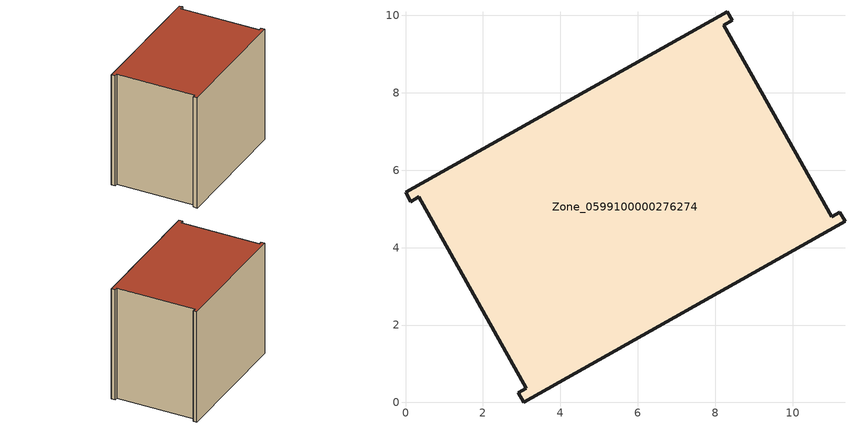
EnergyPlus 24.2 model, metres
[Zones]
Zone_0599100000276274
 floor ground (C_G): 11.22,4.92 11.36,4.68 3.05,0 2.91,0.25 3.12,0.37 0.34,5.31 0.14,5.19 0,5.43 8.31,10.1 8.44,9.87 8.23,9.75 11.01,4.8 z0
 wall outside (C_F): 11.36,4.68 11.22,4.92 11.01,4.8 8.23,9.75 8.44,9.87 8.31,10.1 0,5.43 0.14,5.19 0.34,5.31 3.12,0.37 2.91,0.25 3.05,0 11.36,4.68 z0:8.32
 roof outside (C_R): 8.23,9.75 8.44,9.87 8.31,10.1 0,5.43 0.14,5.19 0.34,5.31 3.12,0.37 2.91,0.25 3.05,0 11.36,4.68 11.22,4.92 11.01,4.8 z8.32
[BUILDING]
Pand.0599100000276274: North Axis=0; Terrain=City; Loads Convergence Tolerance Value=0.04; Temperature Convergence Tolerance Value=0.4; Solar Distribution=FullExterior; Maximum Number of Warmup Days=25; Minimum Number of Warmup Days=1
[Site:Location]
Rotterdam.The.Hague.AP_ZH_NLD Design_Conditions: Latitude=51.96; Longitude=4.45; Time Zone=1; Elevation=-4.5
[SITE:GROUNDTEMPERATURE:BUILDINGSURFACE]
18, 18, 18, 18, 18, 18, 18, 18, 18, 18, 18, 18
[MATERIAL] Thermal Absorptance=0.9; Solar Absorptance=0.7; Visible Absorptance=0.7
Name | Roughness | Thickness | Conductivity | Density | Specific Heat
G.TI.1965-1974 | MediumSmooth | 0.15 | 0.882353 | 540 | 1210
F.TI.1965-1974 | Rough | 0.3 | 0.697674 | 1920 | 840
R.TI.1965-1974 | MediumRough | 0.2 | 0.232558 | 1500 | 1000
[CONSTRUCTION]
C_G: G.TI.1965-1974
C_F: F.TI.1965-1974
C_R: R.TI.1965-1974
[ZONE]
Zone_0599100000276274: Type=1; Multiplier=1; Ceiling Height=Autocalculate; Volume=Autocalculate; Floor Area=autocalculate; Part of Total Floor Area=Yes
[ZONEINFILTRATION:DESIGNFLOWRATE]
Infil_Zone_0599100000276274: Zone or ZoneList or Space or SpaceList=Zone_0599100000276274; Schedule=AlwaysOn; Design Flow Rate Calculation Method=Flow/Area; Flow Rate per Floor Area=0.003; Constant Term Coefficient=1; Temperature Term Coefficient=0; Velocity Term Coefficient=0; Velocity Squared Term Coefficient=0
[HVACTEMPLATE:ZONE:IDEALLOADSAIRSYSTEM]
Zone_0599100000276274: Maximum Heating Supply Air Temperature=50; Minimum Cooling Supply Air Temperature=13; Maximum Heating Supply Air Humidity Ratio=0.0156; Minimum Cooling Supply Air Humidity Ratio=0.0077; Heating Limit=NoLimit; Cooling Limit=NoLimit; Dehumidification Control Type=ConstantSensibleHeatRatio; Cooling Sensible Heat Ratio=0.7; Dehumidification Setpoint=60; Humidification Control Type=None; Humidification Setpoint=30; Outdoor Air Method=None; Outdoor Air Flow Rate per Person=0.00944; Outdoor Air Flow Rate per Zone Floor Area=0; Outdoor Air Flow Rate per Zone=0; Demand Controlled Ventilation Type=None; Outdoor Air Economizer Type=NoEconomizer; Heat Recovery Type=None; Sensible Heat Recovery Effectiveness=0.7; Latent Heat Recovery Effectiveness=0.65
[ZONECONTROL:THERMOSTAT]
ThermostatControl_Zone_0599100000276274: Zone or ZoneList=Zone_0599100000276274; Control Type Schedule=DualSetpointControlType; Control 1=Thermostat_Zone_0599100000276274; Temperature Difference Between Cutout And Setpoint=0
[THERMOSTATSETPOINT:DUALSETPOINT]
Thermostat_Zone_0599100000276274: Heating Setpoint Temperature Schedule=HeatingSetpoint_Zone_0599100000276274; Cooling Setpoint Temperature Schedule=CoolingSetpoint_Zone_0599100000276274
[SCHEDULE:COMPACT]
HeatingSetpoint_Zone_0599100000276274: Through: 12/31, For: AllDays, Until: 24:00, 21
CoolingSetpoint_Zone_0599100000276274: Through: 12/31, For: AllDays, Until: 24:00, 24
DualSetpointControlType: Through: 12/31, For: AllDays, Until: 24:00, 4
AlwaysOn: Through: 12/31, For: AllDays, Until: 24:00, 1
